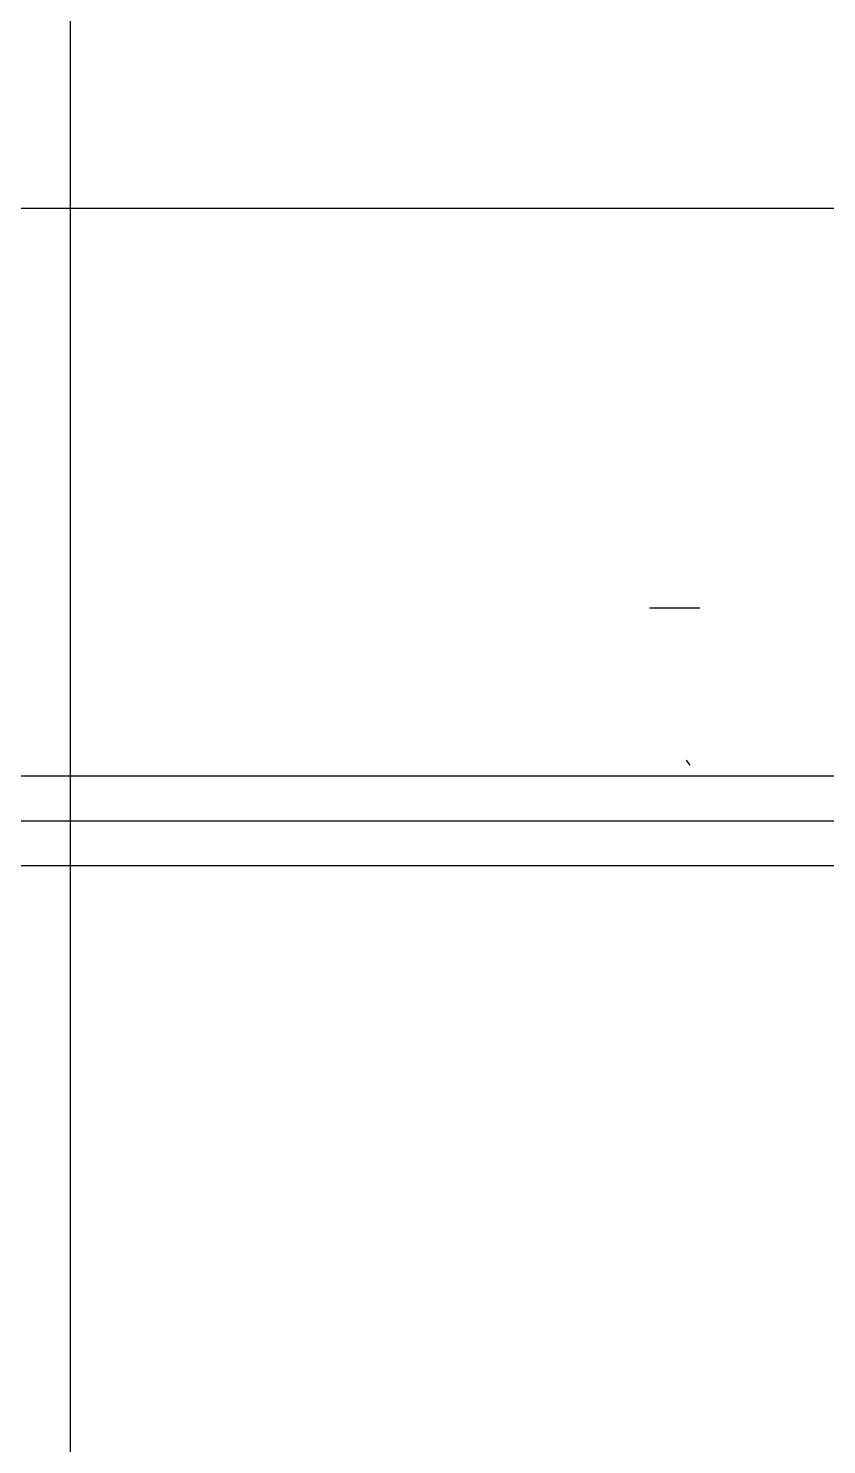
# Model space of a CAD drawing. Header units: millimetres. Extents: x 18456 to 179493, y -203649 to 469211.
# Drawn here: x 105189.8 to 105359.1, y 46688.8 to 46989.2 of the extents above; entities that cross this region are included whole.
import ezdxf

# ---------------------------------------------------------------- set-up
doc = ezdxf.new("R2010")
doc.units = ezdxf.units.MM
doc.layers.add('X-평면도(기본형)$0$FUR', color=6, linetype='Continuous', true_color=0xff00ff)
doc.layers.add('X-평면도(기본형)$0$TIL', color=5, linetype='Continuous', true_color=0x0000ff)

# ---------------------------------------------------------------- blocks, each defined once
blk = doc.blocks.new('X-평면도(기본형)$0$A$C5C7666B6')
at = {"layer": 'X-평면도(기본형)$0$FUR'}
for p, q in [((166.45, 170.49), (177.08, 170.49)), ((168.49, 137.19), (169.23, 138.23)), ((94.3, 134.86), (499.83, 134.86)), ((94.3, 115.86), (499.83, 115.86))]:
    blk.add_line(p, q, dxfattribs=at)
at = {"layer": 'X-평면도(기본형)$0$FUR', "color": 1, "true_color": 0xff0000}
blk.add_line((600.32, 125.36), (-4.7, 125.36), dxfattribs=at)

msp = doc.modelspace()

# ---------------------------------------------------------------- linework, layer by layer
at = {"layer": 'X-평면도(기본형)$0$TIL'}
for p, q in [((105198.63, 47251.08), (105198.63, 46391.08)), ((103298.63, 46951.08), (105398.63, 46951.08))]:
    msp.add_line(p, q, dxfattribs=at)

# ---------------------------------------------------------------- block references
at = {"layer": 'X-평면도(기본형)$0$FUR', "xscale": -1}
msp.add_blockref('X-평면도(기본형)$0$A$C5C7666B6', (105498.63, 46695.72), dxfattribs=at)

doc.saveas('drawing.dxf')
